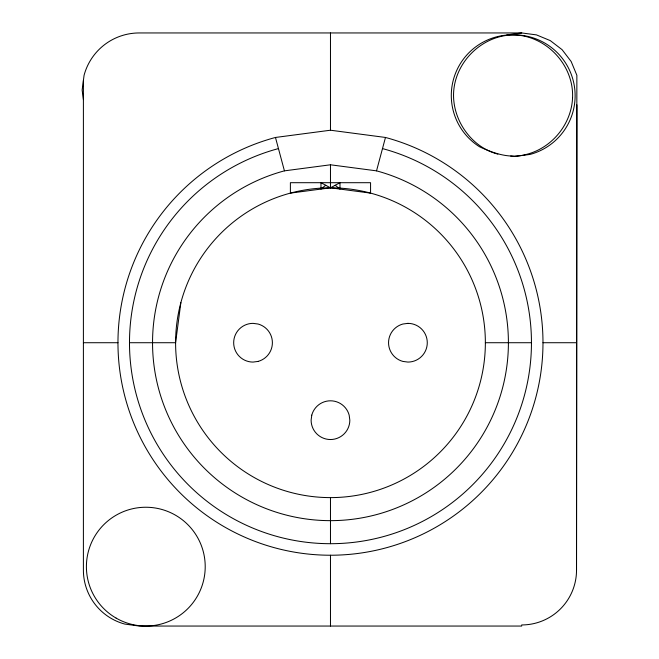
<?xml version="1.0" encoding="UTF-8"?>
<svg xmlns="http://www.w3.org/2000/svg" width="659" height="659" viewBox="0 0 659 659"><rect width="100%" height="100%" fill="white"/><g stroke="black" fill="none" stroke-linecap="round" stroke-linejoin="round"><path stroke-width="0.99" d="M83.396 80.489L83.396 570.126A55.842 55.842 0 0 0 124.79 624.065L139.238 626.05L521.706 626.05L521.706 624.946A54.821 54.821 0 0 0 576.526 570.126L576.864 75.274L571.155 61.501L562.086 49.672L550.257 40.603L536.484 34.894L521.706 32.95L139.238 32.95A57.102 57.102 0 0 0 84.08 75.274L82.136 90.052L83.396 99.616M576.526 570.126L576.864 104.83M180.863 302.638L175.591 342.721L129.493 342.721M275.47 137.459L284.424 170.854A177.93 177.93 0 0 0 184.718 444.776A177.93 177.93 0 0 0 476.226 444.776A177.93 177.93 0 0 0 376.528 170.854L385.474 137.459L330.472 130.218L275.47 137.459A212.503 212.503 0 0 0 156.397 464.611A212.503 212.503 0 0 0 504.547 464.611A212.503 212.503 0 0 0 385.474 137.459M325.719 185.27L320.966 189.084L320.966 182.7L330.472 187.831L370.564 193.112L370.564 182.7L290.388 182.7L290.388 193.112L330.472 187.831L339.978 182.7L339.978 189.084L335.225 185.27M506.928 34.894L521.706 32.95M284.424 170.854L330.472 164.791L376.528 170.854M83.396 342.721L117.969 342.721M485.362 342.721A154.881 154.881 0 0 0 253.031 208.59A154.881 154.881 0 0 0 253.031 476.852A154.881 154.881 0 0 0 485.362 342.721L531.451 342.721M542.975 342.721L576.526 342.721M510.709 156.018L514.341 156.496L530.075 154.42A60.801 60.801 0 0 0 514.341 34.894C481.803 34.688 453.343 63.157 453.54 95.695C453.754 121.931 472.297 147.509 497.842 154.107M330.472 32.95L330.472 130.218M330.472 164.791L330.472 187.831M330.472 497.603L330.472 543.7M330.472 555.224L330.472 626.05M382.492 148.588A200.979 200.979 0 0 1 495.107 457.997A200.979 200.979 0 0 1 165.837 457.997A200.979 200.979 0 0 1 278.452 148.588M311.773 415.154L311.114 420.162A19.358 19.358 0 0 0 330.472 439.528A19.358 19.358 0 0 0 349.83 420.162L349.171 415.154A19.358 19.358 0 0 0 311.773 415.154M572.556 97.903C571.353 124.691 551.443 148.613 525.322 154.676C509.292 158.811 493.953 153.399 479.571 146.8A60.661 60.661 0 0 1 514.341 34.894C546.789 35.973 574.047 65.472 572.556 97.903M407.913 323.363L402.904 324.022A19.358 19.358 0 0 0 402.904 361.42L407.913 362.079A19.358 19.358 0 0 0 427.279 342.721A19.358 19.358 0 0 0 407.913 323.363M258.04 361.42L253.031 362.079A19.358 19.358 0 0 1 233.673 342.721A19.358 19.358 0 0 1 253.031 323.363L258.04 324.022A19.358 19.358 0 0 1 258.04 361.42M116.108 618.093A59.401 59.401 0 0 0 205.213 566.649A59.401 59.401 0 0 0 116.108 515.206A59.401 59.401 0 0 0 116.108 618.093"/></g></svg>
